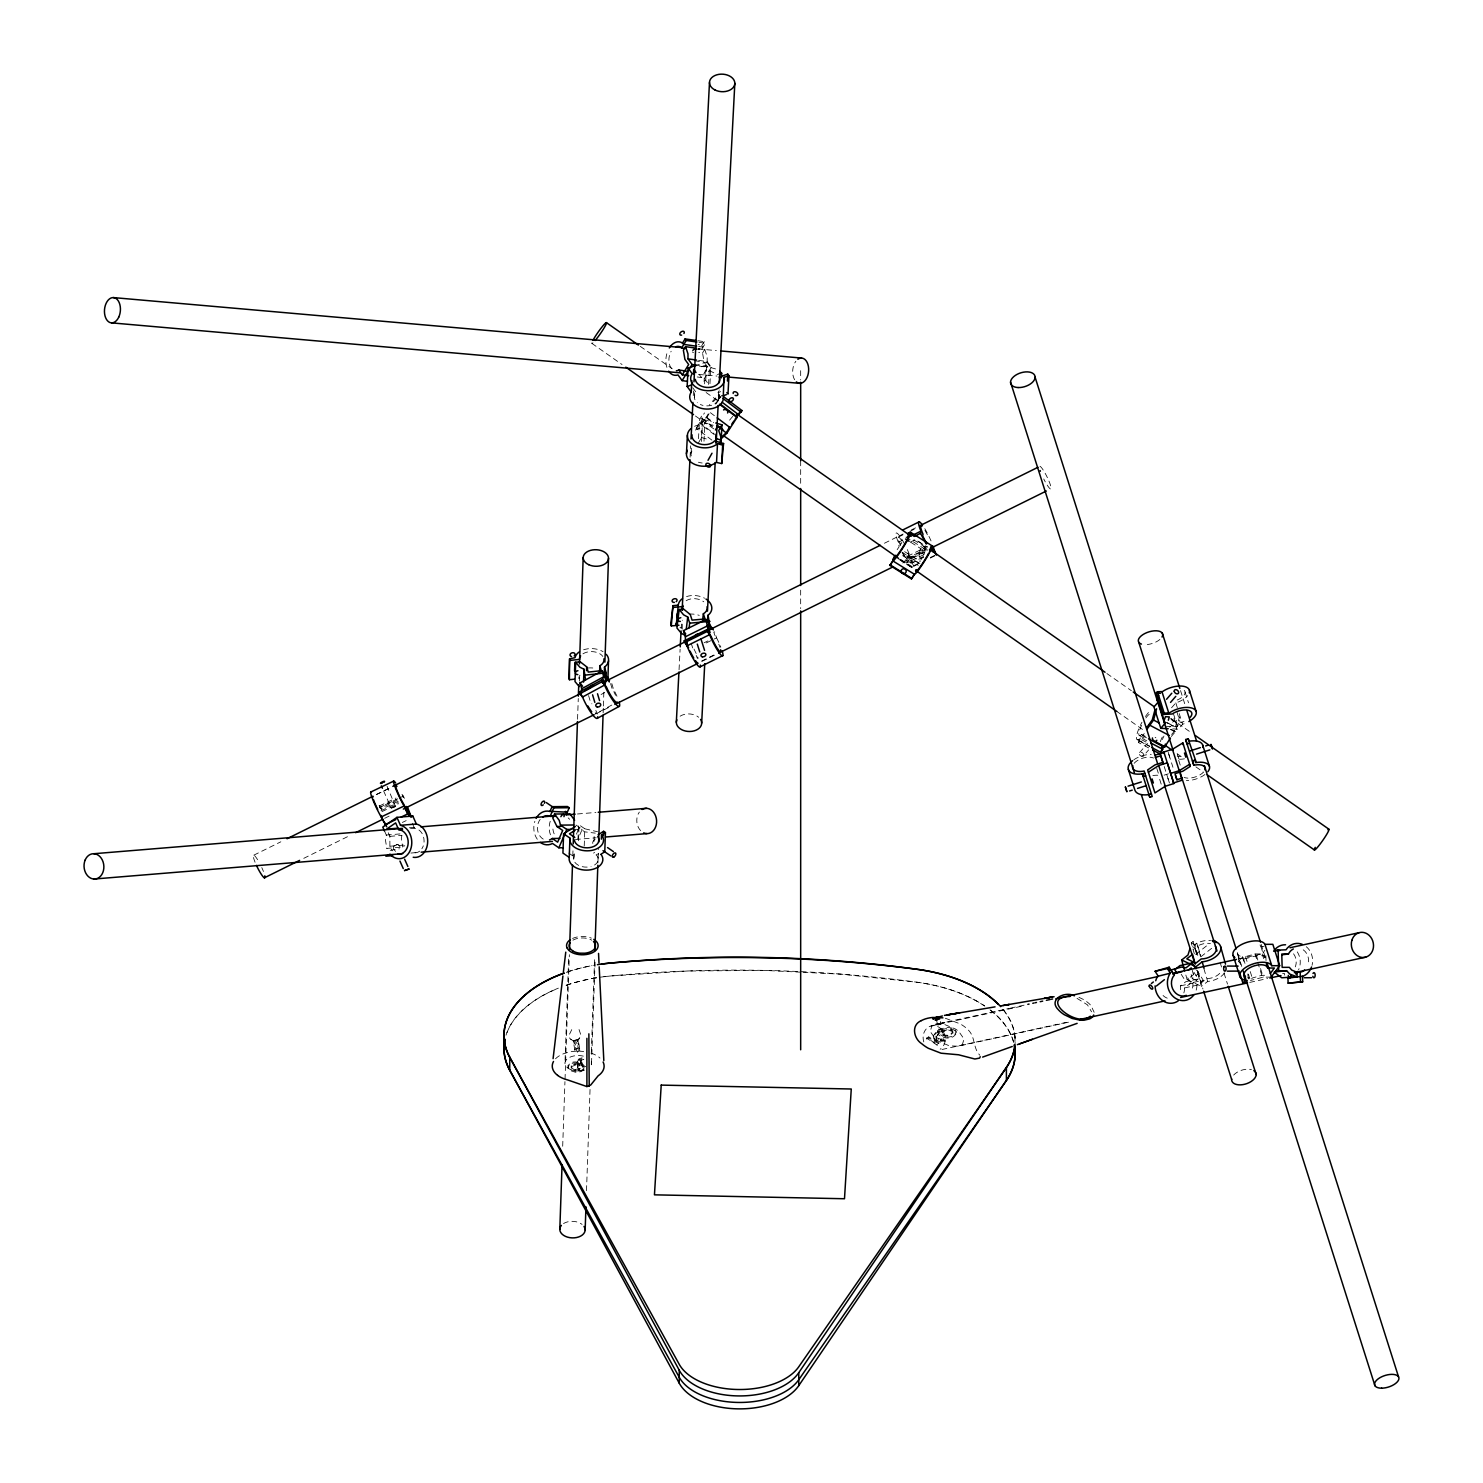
<?xml version="1.0" encoding="UTF-8"?>
<svg xmlns="http://www.w3.org/2000/svg" width="1483" height="1483" viewBox="0 0 1483 1483"><rect width="100%" height="100%" fill="white"/><g stroke="black" fill="none" stroke-linecap="round" stroke-linejoin="round"><path stroke-width="0.75" stroke-dasharray="5 3.75" d="M583.857 1069.373L582.522 1070.707A7.452 4.301 0 0 1 575.311 1072.209L570.751 1070.707L568.156 1068.02L568.156 1065.424L570.862 1062.829A6.099 3.522 0 0 1 578.277 1062.458A5.302 3.059 0 0 1 579.834 1058.491L582.059 1057.824M1198.023 971.587L1197.986 973.997L1192.258 978.502L1191.034 974.127M577.777 1039.88L579.816 1050.668L577.276 1052.04L574.866 1050.446L573.328 1040.936L576.09 1039.824L578.296 1040.38L579.834 1049.501M577.851 1069.41L579.186 1070.022L577.777 1067.704L578.444 1063.849L580.52 1063.774L582.522 1065.776L582.003 1068.094L575.107 1069.484L571.233 1067.371L575.107 1070.522L579.186 1070.022L580.113 1068.483M697.232 376.96L701.478 377.572L707.854 367.302L704.11 362.149L702.553 352.954L698.715 352.398M568.619 959.13L564.986 1063.274M562.687 1146.248L564.949 1081.626M565.023 1079.309L569.361 954.681M572.809 855.431L572.976 850.816M577.554 719.274L578.277 698.493M579.501 681.086L579.631 677.23M573.736 859.324L574.032 850.741M587.175 867.11A12.272 8.008 2 0 1 574.125 856.785L574.329 851.001M578.518 840.787L578.963 827.903L584.71 831.833L595.276 833.131M584.228 845.959L584.821 828.793L578.518 824.474L577.999 839.044L582.226 829.294L575.905 824.974M593.979 841.51L594.238 833.78M586.508 1190.645L590.049 1089.097M591.328 1052.17L594.627 957.555M597.909 862.921L598.242 853.689M603.136 712.897L603.303 708.281M603.377 705.982L603.933 689.817M598.131 858.249L598.465 848.61M591.532 1063.311L595.165 959.167M952.902 1033.299L952.716 1030.741L948.786 1028.98L942.206 1031.908L938.22 1032.687L937.942 1031.186L940.704 1034.745L947.637 1035.319L952.902 1032.279L950.065 1035.801L945.06 1036.135L942.15 1033.113L942.317 1029.703L938.683 1029.017L937.534 1030.018L938.943 1035.264C943.911 1038.73 952.29 1039.787 955.942 1033.911A7.656 4.43 0 0 0 953.699 1029.869C946.655 1026.403 937.052 1030.259 933.233 1036.765L934.271 1039.546L938.016 1041.567L945.172 1040.936L943.244 1038.563L940.648 1039.212L936.329 1037.562L938.238 1033.336L937.534 1030.018M679.047 669.741L680.122 649.165M681.179 628.607L681.42 624.028M690.077 457.246L690.652 445.808M693.265 395.553L693.506 390.974M691.115 453.186L691.467 446.29M694.341 397.741L694.711 390.845M698.493 438.671L699.216 424.861L702.479 418.762A12.272 1.761 -52.9 0 1 704.481 412.904M698.252 443.269L701.478 437.522L702.441 419.133L711.58 421.802L706.631 418.058L696.194 428.272L712.841 440.84M701.496 441.508L702.219 427.716L704.944 422.859L713.23 425.287M704.61 383.856L705.556 365.467L699.642 367.413M705.76 380.352L706.705 361.945L696.825 365.189L711.284 367.265L702.534 381.409L705.76 380.352L707.799 383.17M703.999 441.248L704.944 422.859M708.577 384.431L709.3 370.62L705.556 365.467M709.968 383.708L710.802 367.617L706.705 361.945M714.917 403.839A12.272 8.49 3 0 0 718.717 396.499L718.439 390.771M718.365 400.948L718.847 391.809M718.662 399.131L719.144 389.936M578.296 1050.52L577.369 1041.047L581.076 1035.597L579.019 1029.499M1224.569 972.885A16.869 10.14 -15.6 0 1 1207.681 981.449L1201.378 986.399L1196.855 970.179L1203.269 980.263L1190.96 982.932L1185.788 974.813L1187.141 979.651L1193.444 974.683L1193.667 971.55M580.52 1063.774L580.854 1060.308L577.406 1059.993L577.888 1068.372M682.217 629.163L682.291 620.209M581.966 1062.403L582.189 1065.128L580.854 1060.308M384.542 831.073L386.322 835.059L385.432 839.897L386.803 848.387L402.69 847.071L404.803 845.625M897.159 549.692L899.106 546.764L898.327 542.333A16.869 2.577 63.7 0 1 896.659 532.972A16.869 2.577 63.7 0 1 904.537 543.964M926.764 548.58L906.206 558.739L906.576 556.718L927.301 546.467M924.15 554.512L907.577 562.632L907.985 560.407L924.428 552.288M917.94 564.189L913.843 566.228L911.378 560.537A16.869 2.577 63.7 0 0 906.855 548.58M919.145 554.846L920.405 547.987M924.465 553.678L924.966 550.934M925.095 550.249L925.225 549.563A2.54 2.447 10.5 0 0 922.296 546.374A2.54 2.447 10.5 0 0 920.943 550.397A2.54 2.447 10.5 0 0 925.225 549.563M388.249 832.723L389.862 836.356L389.899 846.237L386.803 848.387M1148.621 747.895L1138.629 742.631L1139.685 738.738L1147.675 742.946M1138.629 742.631L1141.669 734.419L1145.339 736.347M1146.526 737.83L1142.522 735.735L1143.393 732.491M1171.644 734.437L1174.239 731.453L1176.76 722.054L1170.773 718.903M1171.255 736.513L1175.518 731.62L1179.467 716.864L1175.222 721.776A16.869 3.874 -62.2 0 0 1169.902 724.779M576.424 834.188L578.11 830.295L573.791 827.347M933.233 1036.765C935.476 1029.295 946.747 1025.383 953.699 1028.85A7.656 4.43 0 0 1 955.942 1032.872C952.92 1037.803 944.875 1038.582 940.704 1034.745M718.439 399.446L719.292 397.685A16.869 2.428 -52.9 0 0 709.449 404.933M942.762 1031.871L942.15 1033.113L944.059 1031.167L948.786 1030.018L952.716 1031.779M696.194 428.272L699.42 422.525A16.869 2.428 -52.9 0 1 703.387 413.238M714.417 434.686L699.754 423.619L706.409 417.112L709.337 411.885L716.048 416.964M706.631 418.058L709.856 412.311M395.609 851.335C388.694 845.699 400.595 840.249 400.206 849.221M398.037 844.42L393.384 846.292M715.714 404.155L717.16 401.763L714.862 404.006M701.626 345.91L704.277 341.646L705.426 343.24L700.81 350.711L699.902 349.877A12.272 7.99 -81.8 0 0 697.455 349.135M702.553 352.954L704.74 349.413L698.345 348.486M945.172 1040.936L936.329 1038.601L936.033 1037.025L938.517 1034.17M575.015 1049.223L578.555 1047.906M900.014 545.373L901.849 542.593L897.919 544.539M923.427 555.995L918.663 563.225L902.443 553.029L907.577 562.632M576.868 1062.291L578.871 1064.312L581.855 1063.274L582.522 1065.776M571.734 1029.647L569.324 1034.671L569.75 1038.36L573.847 1041.455L577.369 1041.047M1238.361 961.855L1242.309 956.572L1240.956 956.405A12.272 5.858 -17.6 0 1 1237.471 951.919M1244.978 963.412L1243.625 959.149L1245.498 956.628L1255.007 953.94L1262.181 953.921L1264.888 950.288M1248.352 978.947L1247.741 973.664M1248.389 974.109L1250.429 980.523L1252.282 978.02L1261.811 975.313L1267.186 975.295M578.444 1063.849L572.586 1064.423L571.215 1066.759L578.444 1063.849L580.057 1065.628L578.407 1066.073M1142.522 735.735L1144.227 733.566M907.985 560.407C913.565 567.007 909.691 558.405 906.576 556.718M395.516 806.585L387.1 786.324M1171.551 707.78L1175.815 702.886A16.869 8.045 -17.6 0 0 1187.735 695.62M1139.611 752.548L1147.527 743.446M1143.337 755.996A2.54 1.761 40.9 0 0 1141.613 752.344A2.54 1.761 40.9 0 0 1139.463 754.495A2.54 1.761 40.9 0 0 1143.337 755.996L1148.602 749.935M1169.735 727.226A12.272 2.818 -62.2 0 1 1173.164 726.207L1176.76 722.054M1165.508 726.244L1176.705 726.781L1180.301 722.647A12.272 5.858 -17.6 0 0 1184.009 721.405M1175.518 731.62L1170.106 728.765L1178.355 729.173L1182.6 724.26A16.869 8.045 -17.6 0 0 1185.825 723.055M580.372 1062.366L581.577 1060.048L583.82 1059.418L580.372 1062.366L580.78 1063.793L584.988 1065.183M583.857 1068.335L582.522 1069.688A7.452 4.301 0 0 1 575.311 1071.171L570.751 1069.688L568.156 1067L568.156 1068.02M1193.815 949.38L1195.187 948.026L1192.072 946.543M942.206 1031.908L944.059 1030.129M719.107 398.056L721.869 395.368M720.96 396.981L716.122 401.708L716.586 400.781A12.272 1.761 -52.9 0 0 711.302 403.802M1141.669 734.419L1140.928 735.123A12.272 2.818 -62.2 0 1 1142.04 724.408M940.556 1021.527C941.501 1026.681 929.989 1025.643 941.779 1023.029L1009.274 1008.384M939.518 1031.946L941.575 1031.853L942.317 1029.703L943.726 1034.596M579.686 1038.638L575.126 1040.603L570.658 1039.472M1194.316 953.81L1191.275 942.891L1193.055 941.501L1196.818 943.281L1200.47 956.387M1195.669 954.44L1209.331 943.689M1200.841 956.795L1212.556 947.6M1180.394 989.699A12.272 10.678 77.7 0 0 1180.542 985.843L1185.881 981.653L1198.19 978.965L1191.183 967.917M1183.842 992.887A16.869 14.663 77.7 0 0 1184.639 987.9L1190.96 982.932M1180.542 985.843L1192.851 983.155L1198.19 978.965M1184.639 987.9L1196.948 985.213L1203.269 980.263M1192.258 978.502L1201.323 982.803L1206.661 978.613A12.272 7.378 -15.6 0 0 1221.473 970.605M390.196 850.315L399.39 848.795M593.571 853.096L594.609 852.447M597.389 854.115L596.073 854.931L597.037 855.858A12.272 8.008 2 0 1 591.031 866.517M1191.275 942.891L1197.875 946.024L1199.246 945.19A12.272 7.378 -15.6 0 1 1210.462 943.577M926.653 1038.1L928.71 1036.895L939.202 1042.957L937.145 1045.181L926.653 1038.1L937.145 1044.143L939.202 1042.957M926.653 1039.12L928.71 1037.933L939.202 1043.995M601.06 694.526L604.73 692.524M394.867 807.049L391.271 808.105L382.447 788.289M611.793 705.055L595.276 714.046A12.272 2.28 61.4 0 0 595.295 712.674M939.351 1023.567L940.556 1023.289L936.125 1024.252A8.286 4.783 0 0 0 931.769 1026.255L930.23 1031.501L935.513 1039.045A38.873 22.449 0 0 0 938.702 1041.381L949.398 1045.849L958.129 1046.201L1069.354 1022.009M253.871 855.135L280.843 841.806M376.256 794.61L390.771 787.436M884.424 543.241L903.091 534.01M911.396 529.894L915.549 527.855M898.401 537.087L904.037 534.288M909.691 531.507L915.345 528.708M898.327 542.333L902.443 540.294M704.11 642.769L707.873 640.916M706.297 642.936L716.586 637.857L714.621 631.721M910.321 542.129L916.494 539.089M913.843 566.228L909.357 557.849L926.319 549.452M701.552 661.103L714.732 654.578M303.755 858.342L349.395 835.763M384.653 818.319L390.882 815.242M596.222 713.675L610.736 706.483M702.015 661.344L716.53 654.17M903.203 561.816L927.802 549.822M911.007 563.28L923.705 556.737M913.954 565.598L920.127 562.558M930.397 557.478L936.552 554.42M930.286 558.09L936.44 555.05M376.515 794.462L391.772 787.158M379.407 805.992L396.054 798.039M379.555 807.456L396.74 799.244M404.414 798.336L403.413 796.093L380.519 807.03L381.52 809.273L398.167 801.321M397.147 800.357L380.501 808.328L379.11 805.362M381.038 810.756L398.223 802.544M381.965 811.609L398.612 803.656M402.338 822.453L406.175 820.618M939.61 1023.789L940.964 1023.196M1265.87 955.571L1266.037 961.003L1264.35 955.738L1256.472 955.756L1243.625 959.149M1271.153 977.112L1263.275 977.13L1250.429 980.523M717.939 392.569L720.719 391.66M718.198 395.368L719.848 394.83M945.172 1039.898L938.016 1040.528L934.271 1038.508L933.233 1035.727M1164.099 775.164L1168.4 773.811M582.059 1058.862L579.834 1059.529A5.302 3.059 0 0 0 578.277 1063.496A6.099 3.522 0 0 0 570.862 1063.849L568.156 1066.462L568.156 1065.424M939.925 1023.418L936.274 1024.252L938.702 1023.789M930.898 1025.995L1024.568 1005.585M1238.676 958.926L1263.219 953.569M941.965 1049.501L1069.095 1021.787M1249.743 982.413L1267.594 978.539M1010.498 1008.125L1017.931 1006.512M1019.173 1006.234L1025.346 1004.899M941.835 1023.048L944.893 1022.436L942.409 1022.881M936.125 1024.252L944.856 1024.605L955.553 1029.072A38.558 22.264 0 0 1 958.741 1031.408L964.006 1038.953L962.486 1044.199A8.286 4.783 0 0 1 958.129 1046.201M679.918 627.754L681.401 627.624M409.345 827.792L416.241 827.236M577.462 813.982L595.888 812.462M410.569 828.663L414.536 828.33A12.272 9.584 85.3 0 1 423.193 835.837A12.272 9.584 85.3 0 1 421.876 848.777M386.322 835.059L402.208 833.743L401.318 838.599L402.69 847.071M389.862 836.356L401.782 835.374M389.899 846.237L403.802 845.106M410.902 853.059L418.836 852.354M575.441 839.489L596.166 837.784M572.531 829.386L582.226 829.294M1259.975 945.023A12.272 5.858 -17.6 0 1 1260.921 946.655L1267.594 946.636M584.821 828.793L597.519 831.741M800.783 972.181L764.524 970.401L687.222 971.013L610.403 975.999A126.778 73.205 0 0 0 603.896 976.704M803.044 972.292L841.565 974.183L917.569 982.302A126.778 73.205 0 0 1 984.378 1005.734M697.955 348.95L716.363 350.581M698.53 374.439L716.956 376.07M1247.741 977.798L1249.094 977.946M697.881 340.738L704.277 341.646M699.031 342.332L705.426 343.24M698.753 346.54L703.016 347.152L701.255 345.576A16.869 10.974 -81.8 0 0 698.122 344.575M698.66 360.369L707.187 361.592L711.284 367.265M694.526 360.758L704.11 362.149M699.327 366.079L707.854 367.302M584.117 1066.833L583.301 1065.35L585.804 1066.759M1282.591 973.311L1284.612 973.627L1284.649 975.147M945.32 1018.246L960.298 1023.919A49.365 28.492 0 0 1 969.27 1031.056C975.332 1038.081 973.108 1048.351 979.874 1055.266M709.3 370.62L717.587 374.606M395.813 805.936L391.271 808.105M710.802 367.617L715.529 368.915M701.478 437.522L709.059 439.728M577.777 1064.701L580.057 1065.628M1077.029 998.356L1087.447 1004.844L1091.562 1011.832M1078.957 997.336L1082.924 999.227A39.244 22.653 0 0 1 1091.006 1005.585L1094.139 1012.277M1187.141 979.651L1201.378 986.399M1171.218 719.663L1175.222 721.776M1167.084 722.555L1172.59 725.447M1164.007 721.387L1173.164 726.207M1170.235 729.358L1174.239 731.453M1139.667 735.698L1146.989 739.572M1146.785 740.833L1140.798 737.681L1139.389 739.016A16.869 3.874 -62.2 0 1 1141.947 722.277M1137.721 739.795L1149.696 746.116M1139.834 741.259L1149.826 746.524M580.372 1061.327L582.559 1064.868M917.736 541.073L927.505 547.227M913.732 539.886L926.282 547.783M905.909 537.161L927.413 550.675M910.933 542.407L925.281 551.416M904.63 551.657L920.276 561.482M901.979 552.232L919.905 563.503M902.609 555.606L918.255 565.431M900.737 559.48L913.287 567.359M900.626 560.277L916.772 570.417M898.92 559.332L913.268 568.341M568.786 853.133L574.125 856.785M640.267 346.355L672.262 368.785M706.13 392.532L717.42 400.447M918.737 541.61L926.263 546.893M1106.893 673.542L1131.362 690.689M1170.866 718.384L1189.681 731.582M591.939 343.426L622.044 364.521M695.434 415.982L714.25 429.18M900.515 559.777L913.695 569.009M1116.903 711.488L1143.245 729.97M1177.113 753.716L1182.748 757.665M1195.928 766.896L1203.455 772.18A12.272 5.858 -17.6 0 1 1184.157 777.444M706.409 417.112L713.731 422.655M702.479 418.762L712.563 426.381M701.885 418.669L711.951 426.27M699.42 422.525L714.064 433.592M577.276 1052.04L573.328 1040.936M568.193 817.912L569.676 819.302M402.301 795.055L403.413 796.093M402.468 796.501L403.395 797.372L402.004 794.406M379.926 807.79L381.52 809.273M699.179 374.365L701.478 377.572M692.746 387.749L696.231 392.55A12.272 8.49 3 0 0 697.325 402.727M575.515 1041.492L577.202 1043.902M1181.21 974.294L1185.881 981.653M391.456 849.462L392.309 850.797M583.301 1066.388L584.117 1067.871M704.74 349.413L707.15 356.643L707.187 361.592M903.128 552.974L906.206 558.739M412.293 823.269L414.536 828.33M574.255 1040.269L575.96 1046.683M942.706 1030.87L943.077 1031.834M581.317 1064.034L582.522 1067.315M1185.102 692.098L1188.495 702.794M1180.524 690.577L1184.732 703.813M1261.143 944.319L1266.037 959.761M1260.921 946.655L1264.313 957.351M1262.181 953.921L1264.22 960.335M1256.472 955.756L1257.844 960.039M1260.55 968.584L1263.275 977.13M1175.815 702.886L1178.54 711.432M1179.207 713.564L1182.6 724.26M1255.007 953.94L1261.811 975.313M1176.909 711.951L1180.301 722.647M1173.424 713.675L1178.355 729.173M1173.98 718.235L1176.705 726.781M1245.498 956.628L1247.537 963.042M1250.243 971.606L1252.282 978.02M1242.309 956.572L1244.348 962.986M1177.372 754.124L1179.411 760.538M1178.725 760.353L1180.765 766.767M1237.563 953.309L1241.772 966.545M1237.489 953.884L1240.882 964.58M1238.398 958.852L1239.732 963.042M1168.864 754.458L1172.942 767.286M1164.211 766.526L1169.475 783.098L1167.362 776.462M1224.013 973.07L1227.498 984.1M1156.796 768.398L1158.779 774.627M1159.687 779.372L1161.652 785.582M1197.356 971.346L1202.954 988.994M713.768 631.98L714.862 635.447M691.152 643.159L692.821 648.368M1168.196 752.326L1170.106 758.369M943.003 1034.133L943.41 1035.449M611.812 683.552L613.536 689.373A16.869 3.151 61.4 0 1 617.873 698.382M610.607 683.607L612.053 688.52A12.272 2.28 61.4 0 1 615.538 695.305M588.584 695.601L590.049 700.514A12.272 2.28 61.4 0 1 591.865 703.832M1220.138 962.207L1221.788 968.102A12.272 7.378 -15.6 0 0 1220.843 965.878M1197.875 946.024L1200.618 955.849M1203.936 968.788L1207.681 981.449M1197.763 955.441L1194.723 944.523L1197.393 942.947A16.869 10.14 -15.6 0 1 1210.591 940.444M1195.187 948.026L1197.374 955.886M1193.055 941.501L1197.3 956.776M1198.283 971.884L1201.323 982.803M1192.239 970.327L1193.444 974.683M935.921 1023.863L936.218 1025.031M936.366 1019.525L937.497 1024.16M938.683 1029.017L939.332 1031.742M940.723 1028.924L941.297 1031.63M577.295 1064.85L577.777 1067.704M909.357 557.849L909.301 557.182A12.272 1.872 63.7 0 0 907.448 551.657M578.926 678.695L578.889 677.583A12.272 8.008 2 0 1 579.983 675.228M571.215 1065.721L571.233 1068.409M1014.965 1036.636L1014.965 1045.274M955.997 1031.408L955.997 1032.446M951.196 1029.517L951.196 1030.555M943.244 1038.563L943.244 1039.602M940.648 1039.212L940.648 1040.25M938.109 1038.823L938.109 1039.861M937.145 1044.143L937.145 1045.181M936.033 1035.987L936.033 1037.025M936.329 1037.562L936.329 1038.601M928.71 1036.895L928.71 1037.933M800.672 370.694L800.672 379.945M800.672 460.787L800.672 486.183M800.672 590.123L800.672 608.605M591.235 1063.126A6.358 3.67 0 0 0 591.365 1061.643L591.365 1062.681A6.358 3.67 0 0 1 591.235 1064.164M581.577 1060.048L581.577 1061.086M580.78 1062.755L580.78 1063.793M578.277 1062.458L578.277 1063.496M577.629 1061.049L577.629 1062.069M574.996 1063.608L574.996 1064.646M575.107 1069.484L575.107 1070.522M568.1 971.68A126.778 73.205 0 0 1 595.258 965.044M1003.62 1010.09A126.778 73.205 0 0 1 1014.965 1044.588M506.018 1035.19A126.778 73.205 0 0 1 507.427 1031.297M509.188 1027.478A126.778 73.205 0 0 1 558.387 988.141M566.117 985.287A126.778 73.205 0 0 1 597.408 977.631M506.982 1032.613A126.778 73.353 -0.1 0 1 558.331 988.253M566.284 985.287A126.778 73.353 -0.1 0 1 610.403 975.999A785.971 453.779 0 0 1 917.569 982.302A126.778 73.297 0.1 0 1 984.897 1006.215M990.051 1009.812A126.778 73.205 0 0 1 1013.482 1041.678M990.737 1010.516A126.778 73.297 0.1 0 1 1013.797 1043.05M591.346 1061.828A13.421 7.749 0 0 1 591.328 1064.794M583.338 1056.137A13.421 7.749 0 0 0 573.217 1056.081A13.328 7.693 0 0 0 565.505 1065.443A13.328 7.693 0 0 0 580.78 1070.8M584.487 1070.133A13.125 7.582 0 0 1 580.798 1070.856M555.513 1058.806A25.786 14.886 0 0 1 571.159 1051.688A26.027 15.015 0 0 1 583.69 1051.521M590.901 1053.097A26.027 15.015 0 0 1 598.52 1056.823A25.934 14.978 0 0 1 599.966 1058.028M572.586 938.442A15.812 9.12 0 0 1 591.365 938.127M572.939 940.166A13.106 7.563 0 0 1 579.853 938.09A13.569 7.841 0 0 1 587.546 938.554A13.199 7.619 0 0 1 591.791 940.203M574.866 1050.446A3.392 2.465 -21.8 0 1 574.996 1049.223M711.673 405.248A12.272 8.49 3 0 1 700.328 404.525M666.868 367.358A16.869 10.974 -81.8 0 1 667.276 352.25M671.558 368.563A12.272 7.99 -81.8 0 1 671.15 351.267M693.525 352.676A2.54 1.594 -35.9 0 1 692.542 351.934M694.582 426.325A16.869 11.679 3 0 1 699.216 424.861M702.182 462.993A12.272 8.49 3 0 1 698.419 462.214M691.263 455.893A12.272 8.49 3 0 1 694.378 448.459M695.342 430.07A12.272 8.49 3 0 1 702.219 427.716M729.599 420.152A16.869 2.428 -52.9 0 1 732.787 416.371M1196.948 985.213A16.869 14.663 77.7 0 1 1196.151 990.218M1192.851 983.155A12.272 10.678 77.7 0 1 1191.424 990.644M1167.232 998.152A12.272 10.678 77.7 0 1 1161.56 993.684M924.799 528.671A16.869 2.577 63.7 0 1 931.528 542.092M924.929 530.432A12.272 1.872 63.7 0 1 928.451 536.92M900.403 545.336A12.272 1.872 63.7 0 1 898.16 537.272A12.272 1.872 63.7 0 1 902.331 541.629M923.446 557.274A2.54 2.447 10.5 0 1 922.723 557.83M921.777 558.071A2.54 2.447 10.5 0 1 919.071 556.144A2.54 2.447 10.5 0 1 920.683 553.307A2.54 2.447 10.5 0 1 923.798 554.512M902.813 563.021A2.54 2.447 10.5 0 1 906.298 562.298A2.54 2.447 10.5 0 1 907.077 565.709M716.586 637.857A16.869 2.577 63.7 0 1 720.812 647.089M693.97 649.035A16.869 2.577 63.7 0 1 698.196 658.267M718.792 644.197A12.272 1.872 63.7 0 1 719.996 647.385M696.194 655.375A12.272 1.872 63.7 0 1 697.399 658.563M686.573 596.574A16.869 11.512 6.9 0 1 704.592 598.205M689.132 614.129A16.869 11.512 6.9 0 1 699.253 615.371M686.147 600.745A12.272 8.36 6.9 0 1 703.776 601.783M419.67 851.149A12.272 9.584 85.3 0 1 413.738 852.744M1184.268 690.355A12.272 5.858 -17.6 0 1 1177.205 700.032M1160.318 741.63A16.869 3.874 -62.2 0 1 1162.301 737.014M1145.432 716.53A16.869 3.874 -62.2 0 1 1150.289 710.802M1145.877 717.976A12.272 2.818 -62.2 0 1 1149.436 714.176M1162.394 739.535A12.272 2.818 -62.2 0 1 1163.988 735.994M1155.127 737.311A2.54 1.761 40.9 0 1 1155.887 737.848M1184.472 758.814A16.869 8.045 -17.6 0 1 1179.56 759.259M1204.938 774.515A16.869 8.045 -17.6 0 1 1186.363 780.633M1180.171 756.682A12.272 5.858 -17.6 0 1 1177.372 756.07M1133.865 759.741A16.869 8.824 -17.6 0 1 1151.216 754.513M1152.847 775.572A16.869 8.824 -17.6 0 1 1157.778 775.238M1134.161 763.3A12.272 6.414 -17.6 0 1 1153.514 758.035M1306.319 946.729A16.869 14.737 83.7 0 1 1312.066 965.303M1297.291 951.882A16.869 14.737 83.7 0 1 1298.552 969.938M1293.565 953.791A12.272 10.715 83.7 0 1 1294.585 968.436M1303.223 949.806A12.272 10.715 83.7 0 1 1308.303 963.449M583.616 649.776A16.869 11.011 2 0 1 603.043 651.667M587.806 668.036A16.869 11.03 2 0 1 592.829 667.999M582.949 653.836A12.272 8.008 2 0 1 602.839 656.431M595.851 710.376A16.869 3.151 61.4 0 1 597.167 714.139M537.309 839.267A16.869 13.44 89.4 0 1 534.844 821.36M550.453 834.799A16.869 13.44 89.4 0 1 550.823 819.691M554.179 833.854A12.272 9.788 89.4 0 1 552.955 826.105M543.241 839.118A12.272 9.788 89.4 0 1 540.164 819.432M592.811 843.475A2.54 1.335 -55.6 0 1 593.256 841.158A2.54 1.335 -55.6 0 1 595.221 839.508M1002.823 1009.293A126.778 73.297 0.1 0 1 1015.151 1040.992M566.284 972.347A126.778 73.353 -0.1 0 1 592.051 965.637M794.628 379.759A12.68 7.953 -85 0 1 795.87 361.24M592.959 342.833A12.68 1.353 -55 0 1 591.828 342.962M680.122 716.196A12.68 8.768 3 0 1 698.641 717.253M1233.671 1075.064A12.68 7.174 -17.6 0 1 1251.411 1069.595M923.798 1041.919A12.68 11.03 77.7 0 1 929.6 1026.477A12.68 11.03 77.7 0 1 943.948 1032.872A12.68 11.03 77.7 0 1 940.185 1049.223M255.076 862.235A12.68 1.946 63.7 0 1 253.612 855.098A12.68 1.946 63.7 0 1 258.95 862.012M261.787 867.592A12.68 1.946 63.7 0 1 263.455 871.485M1039.991 466.292A12.68 1.946 63.7 0 1 1047.536 477.915A12.68 1.946 63.7 0 1 1050.798 489.019A12.68 1.946 63.7 0 1 1043.735 478.972M640.582 830.61A12.68 9.899 85.3 0 1 639.34 812.091M1159.891 639.47A12.68 6.043 -17.6 0 1 1144.097 644.586M563.54 1223.549A12.68 8.286 2 0 1 582.077 1224.402"/><path stroke-width="1.5" d="M603.099 1062.013A26.453 15.275 0 0 1 602.932 1070.707A25.897 14.941 0 0 1 598.131 1075.824L590.697 1085.037L586.897 1086.557L586.897 1038.322M575.348 826.457L563.596 833.761L562.928 853.077L569.25 857.396A16.869 11.011 2 0 0 588.64 870.039A16.869 11.011 2 0 0 601.227 854.69M579.427 651.816A16.869 11.011 2 0 0 575.015 657.711L569.602 658.767L568.916 678.083L569.416 679.715L574.384 679.177M569.416 679.715L569.602 658.767M574.57 671.002L574.885 662.345M603.878 658.841A12.272 8.008 2 0 1 599.836 665.774L601.301 670.687L588.232 672.096L586.656 666.812L580.168 661.789L575.682 662.271L574.996 681.568L579.241 686.555M569.25 857.396L569.917 838.08L563.596 833.761M559.814 1229.333L562.057 1164.711M569.528 950.065L572.494 864.663M573.217 843.901L577.462 721.572M578.351 696.194L578.759 684.645M579.482 663.883L583.171 557.701M583.542 682.124L583.987 669.259L579.909 667.239L575.682 662.271M585.544 679.918L583.987 669.259M586.526 670.668L586.656 666.812M599.633 671.577L599.836 665.774M585.155 1229.889L585.952 1206.81M594.868 950.622L597.834 865.238M598.631 842.159L603.062 715.214M604.285 673.486L604.508 667.053A16.869 11.011 2 0 0 606.287 654.355M604.897 662.122L608.512 558.275M605.972 680.475L606.232 672.856L604.508 667.053M601.356 839.156L601.505 834.985L605.435 832.538L603.655 831.314L598.057 834.799M608.512 660.899L607.845 680.196A16.869 11.03 2 0 0 607.474 676.749M603.507 835.615L603.655 831.314M605.435 832.538L604.767 851.835L600.819 854.301M695.305 379.351A12.272 8.49 3 0 0 708.893 387.471A12.272 8.49 3 0 0 719.663 378.109L719.162 376.979L727.782 374.142L728.95 375.737L724.019 377.349L723.278 396.221A16.869 11.679 3 0 1 704.128 408.882A16.869 11.679 3 0 1 691.245 392.105L687.148 386.433L688.093 368.044L696.825 365.189L692.098 364.503L688.001 358.849L687.982 353.881L685.554 346.651L683.366 350.192L684.924 359.387L688.668 364.54L682.31 374.81L678.825 370.008A12.272 7.99 -81.8 0 1 676.341 370.75M686.444 453.724L687.389 435.335M691.245 392.105L691.838 380.612M693.469 373.957L693.71 369.36L696.028 372.548M676.322 722.277L678.936 672.021M680.234 646.885L681.068 630.887M682.124 610.329L689.947 459.526M691.022 438.968L692.913 402.412M693.97 381.835L709.486 82.529M715.733 443.139L716.029 434.148M701.663 723.111L704.74 663.698M707.465 611.144L715.177 462.64M716.233 442.064L718.124 405.508M719.311 382.67L734.827 83.345M716.549 462.01L717.512 443.621L722.666 445.141L721.72 463.53L716.178 462.418A16.869 11.679 3 0 1 694.971 464.494A16.869 11.679 3 0 1 687.333 450.331M721.442 377.868L721.683 373.271L719.718 371.251M720.015 444.399L721.053 437.504L718.736 430.571L721.961 424.842L715.733 423.007M720.998 443.232L721.961 424.842M692.06 434.797A12.272 8.49 3 0 0 699.364 443.825A12.272 8.49 3 0 0 713.657 441.86L714.528 440.877L723.574 443.51L721.72 463.53M727.43 381.038L727.782 374.142M728.95 375.737L727.986 394.126L726.837 392.532M1168.344 720.237L1169.29 716.901L1165.434 716.715L1163.877 721.276L1165.026 723.407L1160.781 728.32L1153.978 706.946L1158.242 702.034L1157.092 699.902L1158.649 695.342M553.085 1058.658L562.91 975.981M563.373 972.162L565.764 952.142M678.361 605.175L672.985 605.657L670.742 624.195L671.298 625.919L678.973 625.233M671.298 625.919L672.985 605.657M676.878 617.54L677.36 613.424M707.131 606.658A12.272 8.36 6.9 0 1 703.368 613.777L705.018 618.967L692.06 620.116L690.281 614.537L683.626 609.087L679.177 609.494L676.934 628.013L681.364 633.352L685.498 635.558M682.514 610.255L682.884 605.379M686.24 629.385L687.723 617.021L683.589 614.815L679.177 609.494M689.113 627.828L689.688 623.175L687.723 617.021M702.479 621.173L703.368 613.777M707.317 621.396L708.058 615.223A16.869 11.512 6.9 0 0 705.982 599.039M709.634 624.584L708.058 615.223M931.176 546.523A16.869 1.594 -57.8 0 1 926.615 557.756A16.869 1.594 -57.8 0 1 914.455 574.496L911.452 578.908L889.948 565.394L895.343 557.07A12.272 1.168 -57.8 0 0 904.593 544.242A12.272 1.168 -57.8 0 0 907.021 537.235M911.452 578.908L914.288 574.181L892.951 560.982A16.869 1.594 -57.8 0 0 906.373 542.111A16.869 1.594 -57.8 0 0 907.967 534.937L908.375 532.712L914.288 536.438L920.517 533.361L920.924 531.155A16.869 2.577 63.7 0 1 922.5 525.149M1154.794 710.468L1152.272 719.867L1146.581 727.782M1146.897 729.358L1153.552 720.034L1156.573 708.781M1152.606 750.009L1160.596 754.217L1161.652 750.324M1160.596 754.217L1163.302 747.265M1148.528 738.886L1164.489 747.321L1165.36 744.077M895.639 555.272L892.896 559.832L894.731 555.606M549.933 811.535L552.047 806.678L567.451 806.511L569.231 807.734L566.228 814.668M542.704 817.04A12.272 9.788 89.4 0 1 548.858 815.854L550.137 816.391L553.808 807.883L569.231 807.734M574.625 820.192L569.935 813.889L554.531 814.037L552.788 818.06L556.941 826.513L562.687 830.443L557.645 842.14L552.306 838.488A12.272 9.788 89.4 0 1 549.507 839.897M540.424 842.455A16.869 13.44 89.4 0 0 552.547 843.475L558.869 847.794L566.803 829.442L570.603 829.405M1093.713 1014.984L1093.027 1016.207A12.531 7.23 0 0 1 1091.877 1017.468L1091.414 1017.839A10.251 5.913 0 0 1 1089.542 1018.914L1084.147 1020.193A15.015 8.676 0 0 1 1079.958 1020.137M980.244 1056.73L979.577 1058.102L974.869 1059.01L958.593 1054.784L941.056 1053.208L928.339 1048.296A50.2 28.993 0 0 1 921.777 1043.754C913.639 1038.619 910.877 1024.901 921.369 1020.601M727.875 410.587L736.272 416.927L736.736 416.019A12.272 1.761 -52.9 0 0 736.569 414.387M1189.996 948.545L1187.976 955.033L1181.673 960.002L1184.695 970.864M1170.458 737.996L1164.489 747.321M715.436 429.977L717.383 426.492M708.021 460.323L712.007 453.223M726.559 432.332L729.488 427.123M721.239 438.708L726.781 433.277L737.311 417.001L720.831 404.544M722.666 445.141L723.574 443.51M736.272 416.927L742.019 410.587L723.704 396.74M682.458 343.148L685.09 338.903L695.749 340.423M675.636 346.892A12.272 7.99 -81.8 0 1 680.716 347.133L681.624 347.949L686.24 340.497L696.899 342.017M668.666 371.176A16.869 10.974 -81.8 0 0 678.028 374.939L682.124 380.612L692.098 364.503M889.948 565.394L892.914 560.908M916.049 570.844L916.865 569.62M915.808 571.882L916.846 570.603A12.272 1.168 -57.8 0 0 921.963 564.3A12.272 1.168 -57.8 0 0 928.562 553.307M504.961 1039.12A126.778 73.205 0 0 0 509.744 1070.096L679.251 1383.194A63.398 36.593 0 0 0 737.496 1408.85A63.398 36.593 0 0 0 798.762 1385.641L798.762 1372.702L1006.401 1067.352A126.778 73.205 0 0 0 1014.965 1044.588M798.762 1385.641L1006.401 1080.291A126.778 73.205 0 0 0 1014.409 1045.626M731.842 424.008L734.029 420.857M1239.547 972.551L1242.939 983.248L1245.182 980.226L1243.718 975.61M1247.222 980.467L1245.164 983.248L1242.939 983.248M1270.319 973.478L1274.379 968.028L1267.724 968.028A12.272 5.858 -17.6 0 0 1252.486 966.471A12.272 5.858 -17.6 0 0 1245.535 976.834M1271.153 977.112L1279.644 965.693L1272.84 944.319L1264.962 944.337A16.869 8.045 -17.6 0 0 1243.292 943.689A16.869 8.045 -17.6 0 0 1234.894 957.517M1158.019 975.87L1155.109 971.272L1167.418 968.584L1170.347 973.182L1157.611 976.352A16.869 14.663 77.7 0 0 1155.72 980.745M1170.347 973.182L1169.92 973.664A16.869 14.663 77.7 0 0 1173.591 996.891A16.869 14.663 77.7 0 0 1193.963 994.704M1189.978 717.568A12.272 5.858 -17.6 0 0 1187.79 710.172A12.272 5.858 -17.6 0 0 1172.2 713.99L1163.006 714.491L1156.221 693.117L1157.426 691.745L1162.505 691.579A16.869 8.045 -17.6 0 1 1181.247 686.054A16.869 8.045 -17.6 0 1 1189.292 692.876M1166.546 699.29L1171.811 693.228M1170.532 702.423L1175.797 696.343M1163.006 714.491L1164.211 713.119L1169.29 712.971A16.869 8.045 -17.6 0 1 1193.055 708.485A16.869 8.045 -17.6 0 1 1188.828 721.554M717.512 443.621L717.142 444.029A16.869 11.679 3 0 1 693.747 445.011A16.869 11.679 3 0 1 690.763 428.772M739.257 413.294L742.019 410.587M735.012 419.226L737.311 417.001M721.239 437.541L725.224 433.648M1155.331 757.461L1160.781 755.737L1162.894 762.373L1155.072 764.857L1147.657 769.918L1154.96 792.923L1165.267 786.268L1173.85 783.543L1167.288 762.818L1158.705 765.543L1148.398 772.198M1161.337 750.602L1162.765 749.267L1150.771 742.946M1164.377 753.679L1163.858 752.029L1172.441 749.304L1182.841 742.909L1190.293 766.377L1182.804 771.216L1174.981 773.7L1176.89 779.761L1182.34 778.019M1180.208 773.774L1182.248 780.188L1173.646 782.913L1170.643 773.403L1179.226 770.678L1189.626 764.301L1190.293 766.377M1156.425 985.991L1164.396 979.688M685.387 636.782L685.424 641.249L708.021 630.071L706.038 619.468L683.441 630.646L685.387 636.782L707.984 625.604M1090.302 1016.152C1077.881 1029.109 1037.692 997.188 1070.022 996.502M1155.109 971.272L1169.197 967.194L1174.314 975.239L1173.275 976.407A12.272 10.678 77.7 0 0 1173.869 991.015A12.272 10.678 77.7 0 0 1186.363 995.334M1167.418 968.584L1169.197 967.194M1151.383 983.507L1153.348 981.968M1175.222 969.326L1179.949 965.6L1192.258 962.93L1195.965 968.751M1192.258 962.93L1185.955 967.88L1181.562 967.046L1170.309 970.179M1188.309 970.179L1191.183 967.917M1212.149 940.648A16.869 10.14 -15.6 0 1 1220.064 951.604A16.869 10.14 -15.6 0 1 1202.212 961.8L1195.91 966.749L1181.673 960.002M383.912 782.412C387.397 778.89 376.256 784.581 382.225 783.228M413.201 857.267A16.869 13.18 85.3 0 0 427.586 843.271A16.869 13.18 85.3 0 0 416.352 824.01L412.812 816.039L396.925 817.355L382.781 827.088L384.542 831.073M412.812 816.039L411.088 817.244L407.603 813.982L404.062 806.01A16.869 1.743 64.4 0 1 394.867 786.491A16.869 1.743 64.4 0 1 395.683 783.043M575.163 830.276L569.453 833.817L574.811 837.487M581.114 692.672L581.725 688.742L580.001 682.94L602.024 670.946L609.532 680.623M581.725 688.742L603.748 676.749L602.024 670.946M601.505 680.067L604.582 685.035L582.578 697.029L579.983 693.692L579.501 692.06L601.505 680.067L606.51 687.167A12.272 2.28 61.4 0 0 612.868 698.641A12.272 2.28 61.4 0 0 617.299 702.052M585.118 690.485L589.122 688.316M579.983 693.692L602.005 681.717M609.346 681.995L604.36 675.581L605.935 680.864L602.265 682.866L685.313 641.731M597.408 718.254L619.431 706.26M1172.719 973.979L1182.173 971.643M902.813 529.932L919.256 521.794M700.291 665.051A16.869 2.577 63.7 0 1 696.213 663.439A16.869 2.577 63.7 0 1 687.204 646.384L684.182 640.86L706.798 629.682L711.247 636.67A12.272 1.872 63.7 0 0 718.032 649.424A12.272 1.872 63.7 0 0 720.682 649.758M287.053 838.729L372.103 796.668M392.847 786.398L581.596 693.043M706.056 631.48L880.272 545.299M919.682 525.798L1037.915 467.312M684.738 642.584L707.335 631.406L709.819 635.206A16.869 2.577 63.7 0 0 719.811 653.614A16.869 2.577 63.7 0 0 722.202 651.037M687 645.828L709.615 634.65M912.712 535.215L920.924 531.155M264.363 877.825L299.622 860.381M355.623 832.686L382.577 819.357M403.32 809.088L594.145 714.695M614.889 704.444L697.863 663.402M718.606 653.132L892.84 566.951M930.175 548.488L1046.331 491.021M700.291 666.738L722.888 655.56M937.182 1016.856L933.122 1018.506L942.391 1015.966M370.731 792.052L393.644 781.115M386.692 826.773L381.168 816.966L404.062 806.01M384.709 824.919L395.905 819.58M401.3 816.985L407.603 813.982M935.087 1017.616L932.937 1019.062L939.351 1017.078M1019.396 1043.939L1077.14 1023.363M982.617 1057.101L1012.24 1046.497M1017.357 1044.662L1032.428 1039.286M718.884 374.179L721.683 373.271M687.148 386.433L691.467 385.024M723.074 395.739L726.355 394.663M603.748 676.749L602.691 678.751L605.286 683.441L605.935 680.864M1188.699 743.558L1187.049 743.947L1185.659 739.535L1188.068 738.756L1196.336 762.503A16.869 8.045 -17.6 0 1 1207.904 771.661M1155.387 755.125L1163.97 752.4M1189.7 751.01L1200.34 747.636M1205.642 745.949L1208.311 745.096M1196.54 754.124L1209.831 749.897M1145.655 775.794L1143.226 776.573L1142.355 773.811L1149.807 797.298L1152.217 796.538L1144.116 770.975L1142.466 771.327A12.272 6.414 -17.6 0 1 1132.79 765.636M1128.044 786.157L1141.335 781.967M1129.564 790.977L1132.233 790.142M1137.535 788.418L1146.396 785.619M1185.659 739.535L1193.834 765.321L1195.483 764.95A12.272 5.858 -17.6 0 1 1204.938 769.862M1055.803 998.782L1158.39 976.426M1173.998 973.015L1236.451 959.408M1289.988 947.748L1359.114 932.677M1080.236 1019.359L1164.989 1000.895M1180.616 997.484L1247.518 982.914M1269.819 978.038L1280.978 975.61M1294.362 972.7L1365.732 957.147M1027.83 1004.362L1029.072 1004.084M1032.78 1003.287L1034.022 1003.009M1035.245 1002.749L1036.487 1002.471M1040.195 1001.674L1042.679 1001.136M1046.386 1000.321L1050.094 999.523M1051.336 999.245L1052.578 998.986M1144.839 773.273L1141.669 773.959A16.869 8.824 -17.6 0 1 1128.934 770.678A16.869 8.824 -17.6 0 1 1132.641 760.649M1151.42 793.998L1148.25 794.684A16.869 8.824 -17.6 0 1 1134.903 790.179L1128.341 769.436M1302.537 976.277L1302.686 981.802L1288.115 983.173L1287.967 978.113L1290.173 977.649M1296.086 972.588L1301.666 971.828A12.272 10.715 83.7 0 0 1304.632 969.975M1050.186 997.392L1044.551 998.374L1052.374 997.002M1000.821 1005.9L1054.079 996.724M952.03 1014.131L947.211 1014.947L995.056 1006.864M1002.823 1005.548L1009.274 1004.454L1006.03 1004.992L1007.995 1004.677M953.68 1013.853L959.742 1012.852L944.449 1015.392M1274.713 950.214L1286.002 949.806A16.869 14.737 83.7 0 1 1302.259 944.319M1279.81 950.51L1273.637 951.196A16.869 14.737 83.7 0 1 1285.557 944.764M1282.257 954.737L1288.449 954.051A12.272 10.715 83.7 0 1 1293.343 948.972M1275.658 971.05L1286.577 970.698L1289.876 974.127L1297.106 976.834L1296.976 972.255L1291.786 970.123L1289.32 967.342L1282.146 967.361L1281.775 954.051L1288.449 954.051M1286.577 970.698L1274.212 972.069L1281.738 977.76L1297.106 976.834M1287.967 978.113L1303.149 976.148A16.869 14.737 83.7 0 0 1311.565 966.972M1288.115 983.173L1302.686 981.802M570.084 660.398L579.593 659.379L579.556 658.267A12.272 8.008 2 0 1 580.65 655.912M585.711 675.062L606.232 672.856M673.523 607.4L682.959 606.547M689.688 623.175L710.023 621.358M396.925 817.355L400.466 825.308L416.352 824.01M397.982 828.181L386.637 829.108L395.646 822.898L398.649 829.627A12.272 9.584 85.3 0 1 408.196 842.882A12.272 9.584 85.3 0 1 397.852 854.041M93.818 853.726L402.431 828.367M420.857 826.847L554.438 815.872M565.95 814.927L575.163 814.167M598.205 812.276L646.569 808.309M398.649 829.627L402.616 829.312M94.096 879.03L402.709 853.67M421.135 852.169L552.418 841.38M605.379 837.024L646.848 833.613M392.698 855.654L385.877 856.21L389.992 854.189A16.869 13.18 85.3 0 0 410.606 849.462A16.869 13.18 85.3 0 0 400.466 825.308M939.684 1018.951L935.161 1020.1L936.774 1020.341M550.137 816.391L555.921 816.336M554.531 814.037L559.221 820.34L560.481 825.123L573.699 824.993M556.941 826.513L560.796 826.476M552.306 838.488L559.999 838.396M558.869 847.794L563.114 847.757M1245.182 980.226L1244.626 980.152A16.869 8.045 -17.6 0 1 1247.889 966.137A16.869 8.045 -17.6 0 1 1271.765 965.711L1279.644 965.693M1227.294 966.082L1238.12 966.119M1227.312 971.161L1239.269 971.087M1304.261 977.742L1311.565 977.723M1156.221 693.117L1160.485 693.321M1160.781 728.32L1168.233 728.672M113.301 297.582L681.828 347.541M720.96 350.97L801.524 358.052M111.596 322.868L680.122 372.826M728.468 377.071L799.819 383.356M1079.939 1020.137L1072.135 1018.45L1064.238 1014.669A39.633 22.875 0 0 1 1058.399 1009.793C1047.795 999.412 1065.091 990.737 1074.415 995.835M942.928 1017.839L932.751 1017.468A21.04 12.142 0 0 0 921.351 1020.601M696.621 346.225L683.83 344.39L682.069 342.814A16.869 10.974 -81.8 0 0 669.315 347.967M685.554 346.651L696.213 348.19M681.624 347.949L685.461 348.505M688.001 358.849L696.528 360.072M678.825 370.008L686.499 371.121M682.31 374.81L688.705 375.718M682.124 380.612L687.408 381.372M586.897 1086.557L567.451 1079.865A25.953 14.978 0 0 1 561.056 1077.492A25.545 14.756 0 0 1 557.608 1075.379M715.974 438.542L720.256 439.802M565.357 811.368L567.303 812.183L549.396 811.312A16.869 13.44 89.4 0 0 536.123 818.375M1153.552 720.034L1159.057 722.944M1149.288 724.927L1169.253 735.475M1156.314 742.149L1163.636 746.005L1162.894 746.709A12.272 2.818 -62.2 0 1 1161.615 747.284M1151.809 747.58L1161.801 752.845M910.655 532.36L932.158 545.874M905.557 539.033L909.153 541.276M890.06 564.782L911.563 578.296M546.263 802.563L552.139 806.567M552.047 806.678L553.808 807.883M607.548 847.572L613.406 851.594M602.988 850.63L610.792 855.913M560.481 825.123L566.803 829.442M606.399 322.608L638.394 345.038M738.108 414.962L911.211 536.327M930.026 549.526L1105.02 672.225M1133.234 692.005L1153.941 706.52M1195.335 735.549L1328.916 829.201M625.807 367.172L693.543 414.665M723.648 435.761L898.642 558.461M915.567 570.325L1116.903 711.488M1165.823 745.801L1171.459 749.749M1207.218 774.812L1314.457 850.019M930.564 547.246L933.604 552.102L930.582 549.229M572.92 951.085L570.047 948.545A13.736 7.934 0 0 1 569.342 944.078A13.199 7.619 0 0 1 570.102 942.632M722.796 398.371L741.111 412.2M722.091 402.227L738.59 414.684L739.442 412.904A16.869 2.428 -52.9 0 0 739.869 411.217M719.496 404.247L724.52 408.047M717.179 417.854L730.007 427.549M717.401 425.417L722.888 429.569M716.66 425.621L726.781 433.277M386.655 824.659L383.967 822.157L380.983 815.409M601.505 834.985L601.894 835.374A16.869 11.03 2 0 1 589.326 850.741A16.869 11.03 2 0 1 569.917 838.08M593.478 941.427L595.387 944.208L595.369 947.211A13.199 7.619 0 0 1 591.773 951.122A13.106 7.563 0 0 1 584.858 953.217L579.649 953.18A13.199 7.619 0 0 1 573.068 951.122M580.001 682.94L582.615 686.277M579.501 692.06L582.763 697.548A16.869 3.151 61.4 0 0 592.384 714.472A16.869 3.151 61.4 0 0 597.668 716.771M685.09 338.903L686.24 340.497M688.093 368.044L692.19 373.716A16.869 11.679 3 0 0 705.074 390.492A16.869 11.679 3 0 0 724.223 377.831L724.019 377.349M706.038 619.468L713.379 629.923M711.58 628.866L708.299 624.176L709.912 632.759L708.021 630.071M683.441 630.646L685.721 633.89M686.722 643.084L687.315 643.937L686.944 642.51M684.182 640.86L688.65 647.849M1174.425 969.289L1176.835 973.089M1014.798 1046.442A126.778 73.297 0.1 0 1 1006.401 1067.63L798.762 1366.788A63.398 35.87 0 0 1 737.496 1389.497A63.398 35.87 0 0 1 679.251 1364.341L509.744 1057.435A126.778 73.353 -0.1 0 1 564.263 973.052A126.778 73.205 0 0 0 509.744 1057.157L679.251 1370.255L679.251 1383.194M931.954 546.652L936.44 555.05L933.975 549.359A16.869 2.577 63.7 0 0 933.104 546.245M926.764 543.723L922.667 536.03L923.001 534.158A12.272 1.872 63.7 0 1 921.87 526.354M920.517 533.361L926.134 543.89M404.618 859.195L407.862 866.461M410.921 815.928L407.528 807.364M406.323 806.474L409.549 813.722L406.88 811.201L403.877 804.472A12.272 1.279 64.4 0 1 396.814 789.938A12.272 1.279 64.4 0 1 396.962 786.435M381.353 785.823L382.447 788.289M403.265 868.593L399.947 861.067M603.878 683.125L604.786 685.572A16.869 3.151 61.4 0 0 615.556 703.887A16.869 3.151 61.4 0 0 619.171 702.145M704.573 650.37L700.958 638.969M1212.501 749.063L1210.999 744.355L1211.5 745.949M1153.385 783.024L1152.087 778.909M1125.393 787.028L1125.968 788.863M1211.648 746.394L1212.223 748.211M1189.403 690.299L1196.206 711.673M1202.639 744.948L1209.442 766.322M1264.962 944.337L1271.765 965.711M1162.301 633.204L1179.819 688.372M1186.826 710.431L1196.651 741.333M1204.363 765.599L1260.439 942.113M1267.446 964.172L1398.525 1376.78M1266.352 963.765L1267.724 968.028M1162.06 691.968L1168.864 713.342M1157.426 691.745L1164.211 713.119M1158.242 702.034L1165.026 723.407M1138.74 642.195L1173.072 750.305M1179.393 770.159L1236.173 948.898M1243.18 970.957L1374.963 1385.752M1172.441 749.304L1179.226 770.678M1233.17 955.46L1239.973 976.852M1175.537 775.479L1176.89 779.761M1163.858 752.029L1170.643 773.403M1173.275 781.745L1173.85 783.543M1160.781 755.737L1163.414 764.023M1158.705 765.543L1165.267 786.268M1035.115 377.257L1157.537 763.43M1164.544 785.489L1217.005 950.992M1228.202 986.306L1256.194 1074.563M1148.917 794.536L1149.807 797.298M1010.553 382.169L1134.384 772.754M1141.391 794.814L1194.556 962.523M1203.64 991.2L1231.631 1079.476M1126.32 789.957L1126.895 791.792L1125.393 787.047M706.798 629.682L707.335 631.406M697.288 644.085L699.791 652.019M1188.068 738.756L1189.551 741.129A16.869 8.045 -17.6 0 1 1202.639 747.432M1195.65 762.651L1194.872 760.149L1192.443 760.909L1193.834 765.321M1182.841 742.909L1183.49 745.004M1184.472 752.975L1185.825 757.22M599.558 700.606L597.519 693.766M592.57 694.823L594.813 702.367M1220.639 946.692L1225.514 964.154M1202.212 961.8L1204.048 968.343M1195.261 964.172L1192.517 954.348L1186.789 958.852L1195.854 963.153L1201.193 958.963A12.272 7.378 -15.6 0 0 1213.428 954.514A12.272 7.378 -15.6 0 0 1215.374 946.228M676.1 623.231L676.229 625.492L678.324 604.693A16.869 11.512 6.9 0 1 682.477 598.594M598.539 953.421L599.002 963.005M599.188 966.823L603.822 1060.623M1300.202 972.125L1300.48 981.802M1278.124 949.824L1278.698 970.716M588.862 1033.818L589.214 1086.223M1006.401 1067.352L1006.401 1080.291M800.672 382.243L800.672 460.787M800.672 488.5L800.672 585.507M800.672 610.922L800.672 1049.779M509.744 1057.157L509.744 1070.096M798.762 1372.702A63.398 36.593 0 0 1 737.496 1395.911A63.398 36.593 0 0 1 679.251 1370.255M597.408 964.692A126.778 73.205 0 0 1 610.403 963.06C712.656 953.995 815.78 955.997 917.569 969.363A126.778 73.297 0.1 0 1 998.43 1004.454M601.153 964.154A126.778 73.353 -0.1 0 1 610.403 963.06A785.971 453.779 0 0 1 917.569 969.363A126.778 73.205 0 0 1 1000.71 1006.66M557.682 1075.397A25.897 14.941 0 0 1 553.178 1070.114A26.397 15.238 0 0 1 553.511 1061.457M567.192 948.008A15.757 9.102 0 0 0 579 954.57A15.757 9.102 0 0 0 594.498 951.53A15.998 9.232 0 0 0 594.72 939.962M593.756 939.369A15.757 9.102 0 0 1 594.776 940.037M567.099 948.045A16.239 9.38 0 0 1 567.34 942.762A15.646 9.028 0 0 1 570.325 939.666M692.821 350.451A2.54 1.594 -35.9 0 1 696.547 349.006M681.642 335.102A2.54 1.594 -35.9 0 1 679.881 333.434A2.54 1.594 -35.9 0 1 682.996 331.228A2.54 1.594 -35.9 0 1 683.941 333.471M723.556 409.938A2.54 1.724 29.3 0 1 726.818 410.216A2.54 1.724 29.3 0 1 727.56 412.96M733.214 393.496A2.54 1.724 29.3 0 1 735.29 391.772A2.54 1.724 29.3 0 1 737.885 394.367A2.54 1.724 29.3 0 1 735.123 395.386M1178.318 1000.803A16.869 14.663 77.7 0 1 1163.173 1001.006A16.869 14.663 77.7 0 1 1155.09 985.88M1169.179 969.604A2.54 1.149 51.9 0 1 1172.126 972.218M1213.131 941.761A2.54 1.149 51.9 0 1 1213.984 940.5A2.54 1.149 51.9 0 1 1216.245 942.595M929.526 549.841A12.272 1.168 -57.8 0 1 929.507 551.25M697.789 662.957A12.272 1.872 63.7 0 1 695.434 660.602M693.747 658.026A12.272 1.872 63.7 0 1 690.096 651.167M695.101 637.097A2.54 1.78 -17.6 0 1 699.031 634.39M680.382 621.414A2.54 1.78 -17.6 0 1 678.139 619.783A2.54 1.78 -17.6 0 1 680.827 617.725M674.339 602.395A2.54 1.78 -17.6 0 1 672.225 600.3A2.54 1.78 -17.6 0 1 675.97 598.835A2.54 1.78 -17.6 0 1 676.174 601.69M381.168 816.966A16.869 1.743 64.4 0 1 372.696 799.337A16.869 1.743 64.4 0 1 371.436 792.33M377.702 809.366A12.272 1.279 64.4 0 1 373.438 799.559M372.789 797.409A12.272 1.279 64.4 0 1 373.141 796.315M1162.264 708.373A2.54 1.761 40.9 0 1 1161.282 705.37M1156.833 740.239A2.54 1.761 40.9 0 1 1154.163 740.888A2.54 1.761 40.9 0 1 1152.458 737.941M1297.755 971.421A16.869 14.737 83.7 0 1 1295.771 974.053M1290.785 975.11A2.54 1.223 89.9 0 1 1289.617 977.779A2.54 1.223 89.9 0 1 1288.319 975.369M1313.011 973.515A2.54 1.223 89.9 0 1 1314.865 973.534A2.54 1.223 89.9 0 1 1314.624 977.316A2.54 1.223 89.9 0 1 1312.826 976.277M591.754 711.821A12.272 2.28 61.4 0 1 587.898 706.019M577.795 674.561A2.54 1.872 -16.5 0 1 575.385 672.911A2.54 1.872 -16.5 0 1 577.944 670.724M571.53 656.524A2.54 1.872 -16.5 0 1 570.417 653.91A2.54 1.872 -16.5 0 1 574.106 652.965A2.54 1.872 -16.5 0 1 574.218 655.838M590.438 687.611A2.54 1.872 -16.5 0 1 593.645 685.183M597.723 836.56A12.272 8.008 2 0 1 589.715 847.627A12.272 8.008 2 0 1 574.403 840.008M560.871 816.688A2.54 1.335 -55.6 0 1 563.373 814.464A2.54 1.335 -55.6 0 1 563.948 816.67M543.279 804.843A2.54 1.335 -55.6 0 1 541.054 804.435A2.54 1.335 -55.6 0 1 543.39 801.154A2.54 1.335 -55.6 0 1 544.391 803.285M1014.205 1044.848A126.778 73.297 0.1 0 1 1006.401 1080.569L798.762 1379.728A63.398 35.87 0 0 1 737.496 1402.436A63.398 35.87 0 0 1 679.251 1377.281L509.744 1070.374A126.778 73.353 -0.1 0 1 504.869 1039.787M797.873 359.257A12.68 7.953 -85 0 1 808.624 370.991A12.68 7.953 -85 0 1 796.352 381.873M1327.915 829.794A12.68 1.353 -55 0 1 1326.599 834.558A12.68 1.353 -55 0 1 1317.108 847.757A12.68 1.353 -55 0 1 1315.254 847.349M592.996 340.256A12.68 1.353 -55 0 1 603.192 325.537A12.68 1.353 -55 0 1 605.342 325.797A12.68 1.353 -55 0 1 595.146 340.515M700.569 719.422A12.68 8.768 3 0 1 689.799 731.49A12.68 8.768 3 0 1 676.878 719.83M1253.839 1070.596A12.68 7.174 -17.6 0 1 1247.184 1083.48A12.68 7.174 -17.6 0 1 1231.669 1078.938M264.827 875.786A12.68 1.946 63.7 0 1 262.769 876.342A12.68 1.946 63.7 0 1 256.448 865.386M1040.38 471.242A12.68 1.946 63.7 0 1 1040.158 470.574M642.139 809.496A12.68 9.899 85.3 0 1 656.58 820.396A12.68 9.899 85.3 0 1 643.696 832.871M1141.428 644.085A12.68 6.043 -17.6 0 1 1140.946 636.096A12.68 6.043 -17.6 0 1 1156.425 630.794A12.68 6.043 -17.6 0 1 1162.042 637.023M584.024 1226.422A12.68 8.286 2 0 1 571.975 1237.879A12.68 8.286 2 0 1 561.371 1225.384M661.214 1085.111L654.448 1194.835L844.494 1198.746L851.261 1089.004L661.214 1085.111M404.562 870.558L408.993 869.057L404.562 870.558M730.785 401.652A2.54 1.594 -35.9 0 0 733.306 398.352A2.54 1.594 -35.9 0 0 729.451 399.205A2.54 1.594 -35.9 0 0 730.785 401.652M706.297 465.792A2.54 1.724 29.3 0 0 710.376 466.496A2.54 1.724 29.3 0 0 707.947 463.289A2.54 1.724 29.3 0 0 706.297 465.792M1149.251 986.232A2.54 1.149 51.9 0 0 1152.31 989.142A2.54 1.149 51.9 0 0 1151.364 985.769A2.54 1.149 51.9 0 0 1149.251 986.232M902.016 573.05A2.54 2.447 10.5 0 0 906.169 571.715A2.54 2.447 10.5 0 0 902.85 568.879A2.54 2.447 10.5 0 0 902.016 573.05M702.293 656.802A2.54 1.78 -17.6 0 0 705.871 654.504A2.54 1.78 -17.6 0 0 702.015 653.706A2.54 1.78 -17.6 0 0 702.293 656.802M1174.239 691.356A2.54 1.761 40.9 0 0 1177.873 693.747A2.54 1.761 40.9 0 0 1177.205 690.133A2.54 1.761 40.9 0 0 1174.239 691.356M1223.938 966.953A2.54 1.223 89.9 0 0 1224.624 971.105A2.54 1.223 89.9 0 0 1226.033 967.806A2.54 1.223 89.9 0 0 1223.938 966.953M597.241 706.965A2.54 1.872 -16.5 0 0 600.726 704.573A2.54 1.872 -16.5 0 0 596.778 703.739A2.54 1.872 -16.5 0 0 597.241 706.965M613.74 857.137A2.54 1.335 -55.6 0 0 615.76 853.318A2.54 1.335 -55.6 0 0 612.664 854.801A2.54 1.335 -55.6 0 0 613.74 857.137M118.733 317.177A12.68 7.953 -85 0 0 113.579 297.601A12.68 7.953 -85 0 0 105.015 315.898A12.68 7.953 -85 0 0 118.733 317.177M714.973 89.962A12.68 8.768 3 0 0 734.789 83.975A12.68 8.768 3 0 0 716.715 74.854A12.68 8.768 3 0 0 714.973 89.962M1018.098 387.545A12.68 7.174 -17.6 0 0 1035.004 376.219A12.68 7.174 -17.6 0 0 1015.392 375.366A12.68 7.174 -17.6 0 0 1018.098 387.545M1351.847 940.352A12.68 11.03 77.7 0 0 1364.768 957.369A12.68 11.03 77.7 0 0 1370.644 936.996A12.68 11.03 77.7 0 0 1351.847 940.352M85.124 860.14A12.68 9.899 85.3 0 0 94.449 879.048A12.68 9.899 85.3 0 0 102.29 859.955A12.68 9.899 85.3 0 0 85.124 860.14M1381.618 1388.181A12.68 6.043 -17.6 0 0 1398.914 1377.781A12.68 6.043 -17.6 0 0 1379.709 1377.837A12.68 6.043 -17.6 0 0 1381.618 1388.181M588.695 564.689A12.68 8.286 2 0 0 608.475 558.869A12.68 8.286 2 0 0 590.345 550.415A12.68 8.286 2 0 0 588.695 564.689"/></g></svg>
